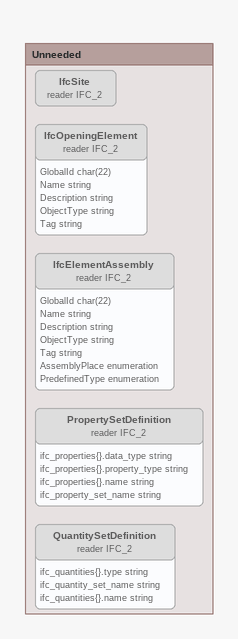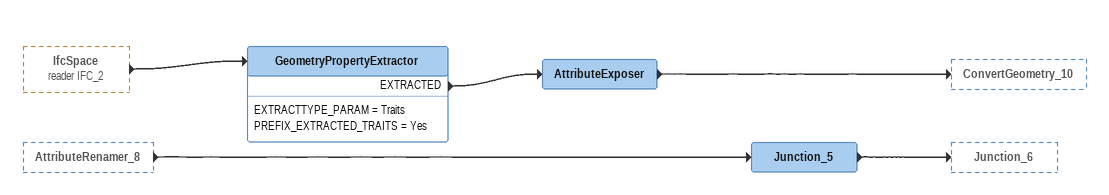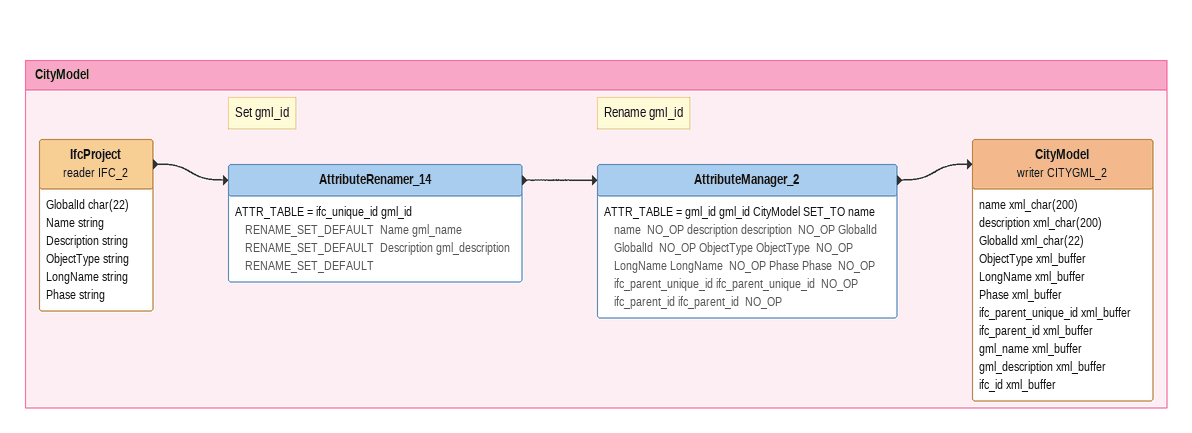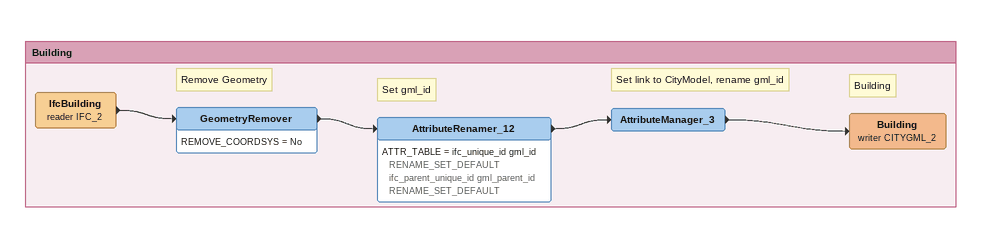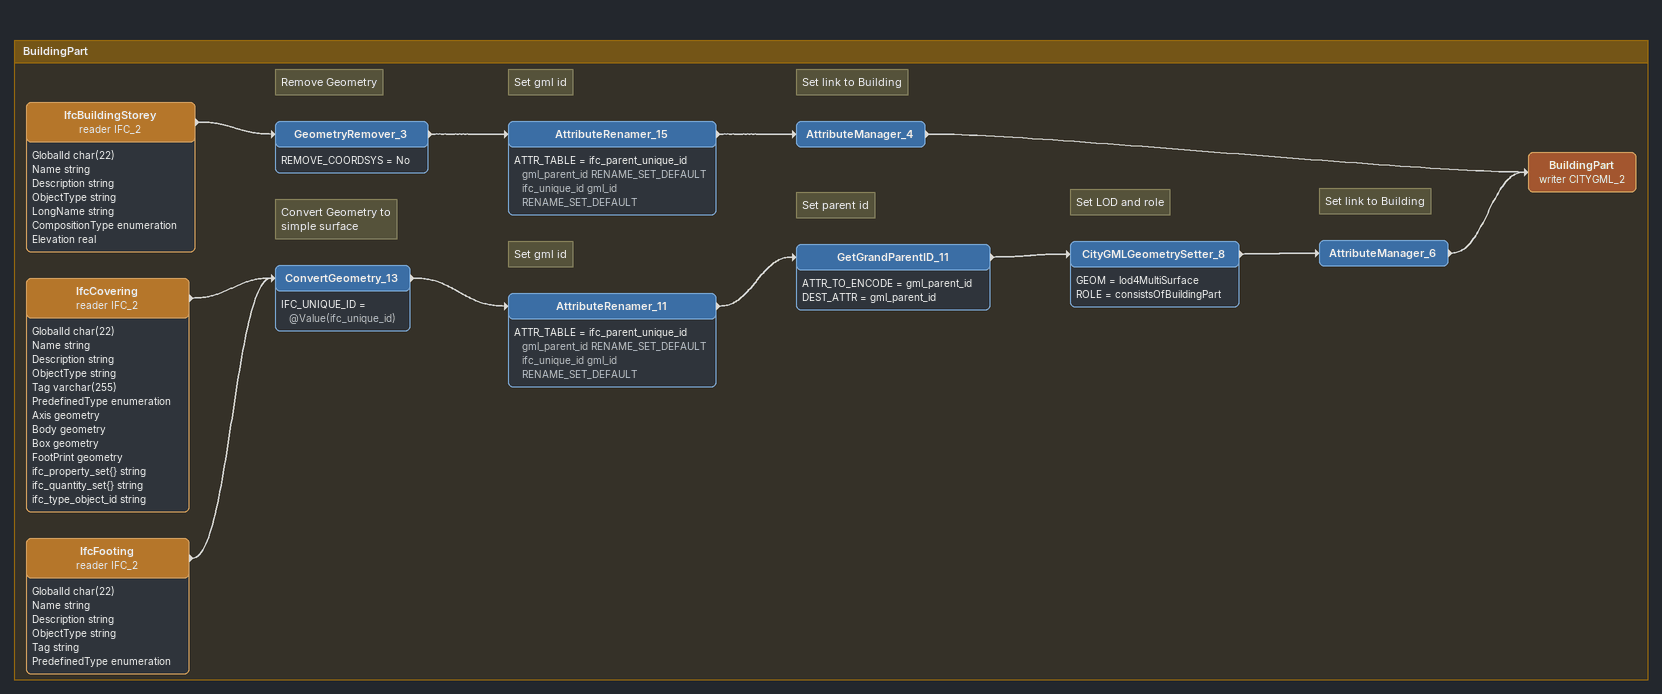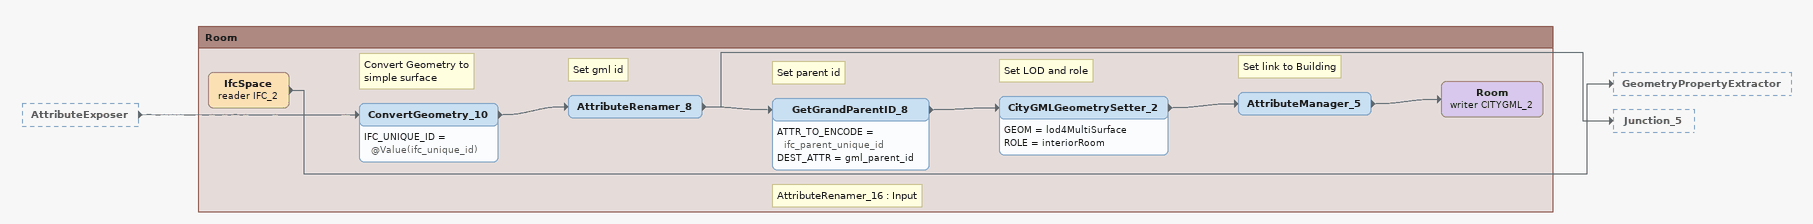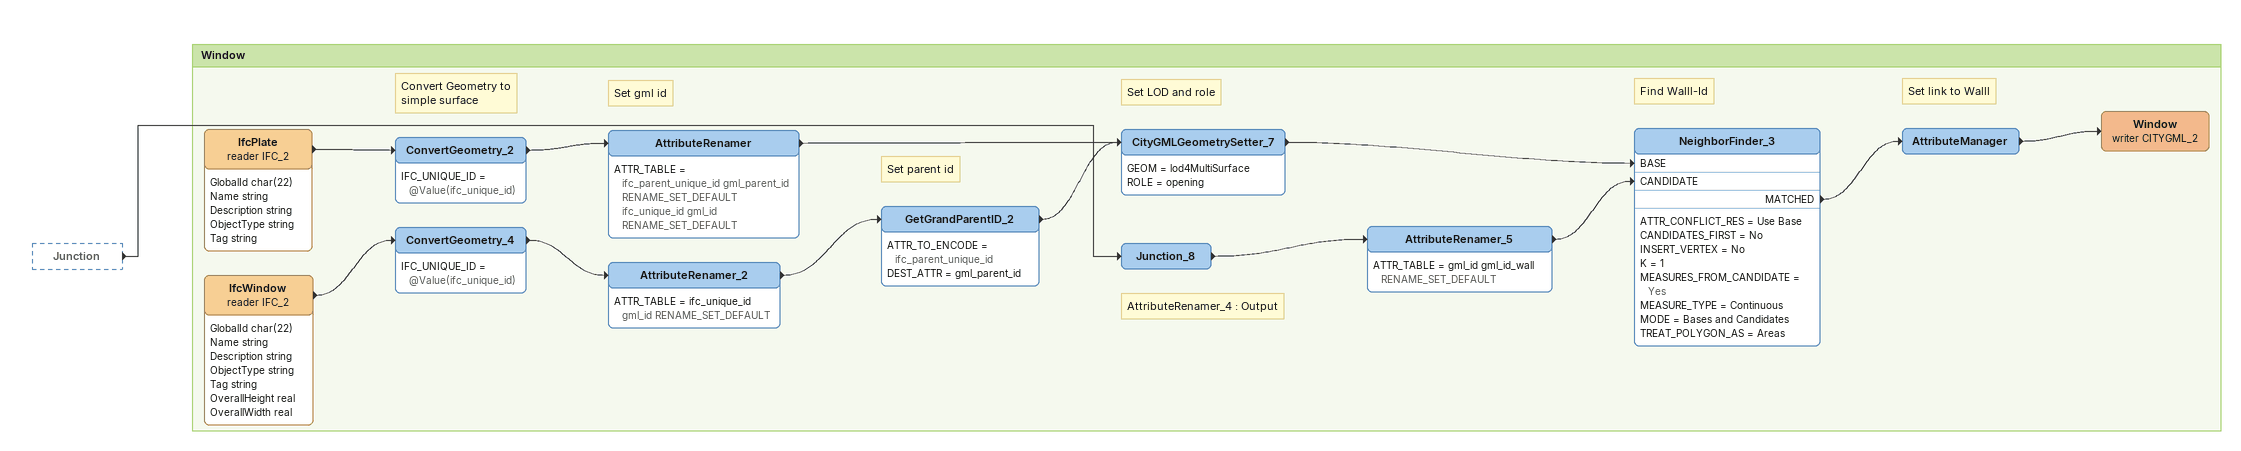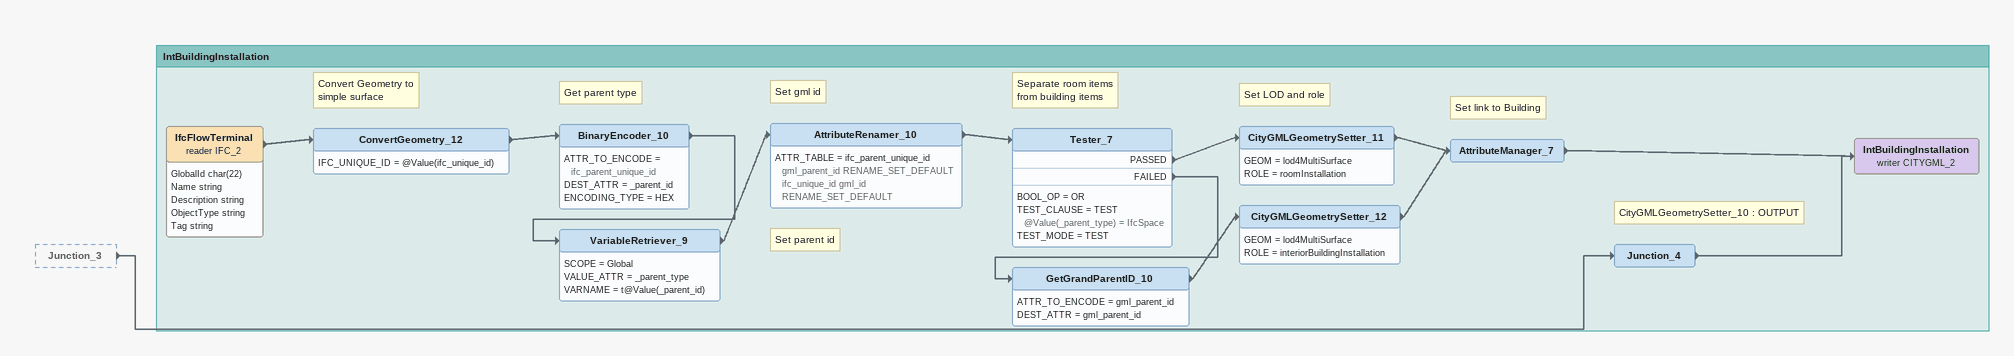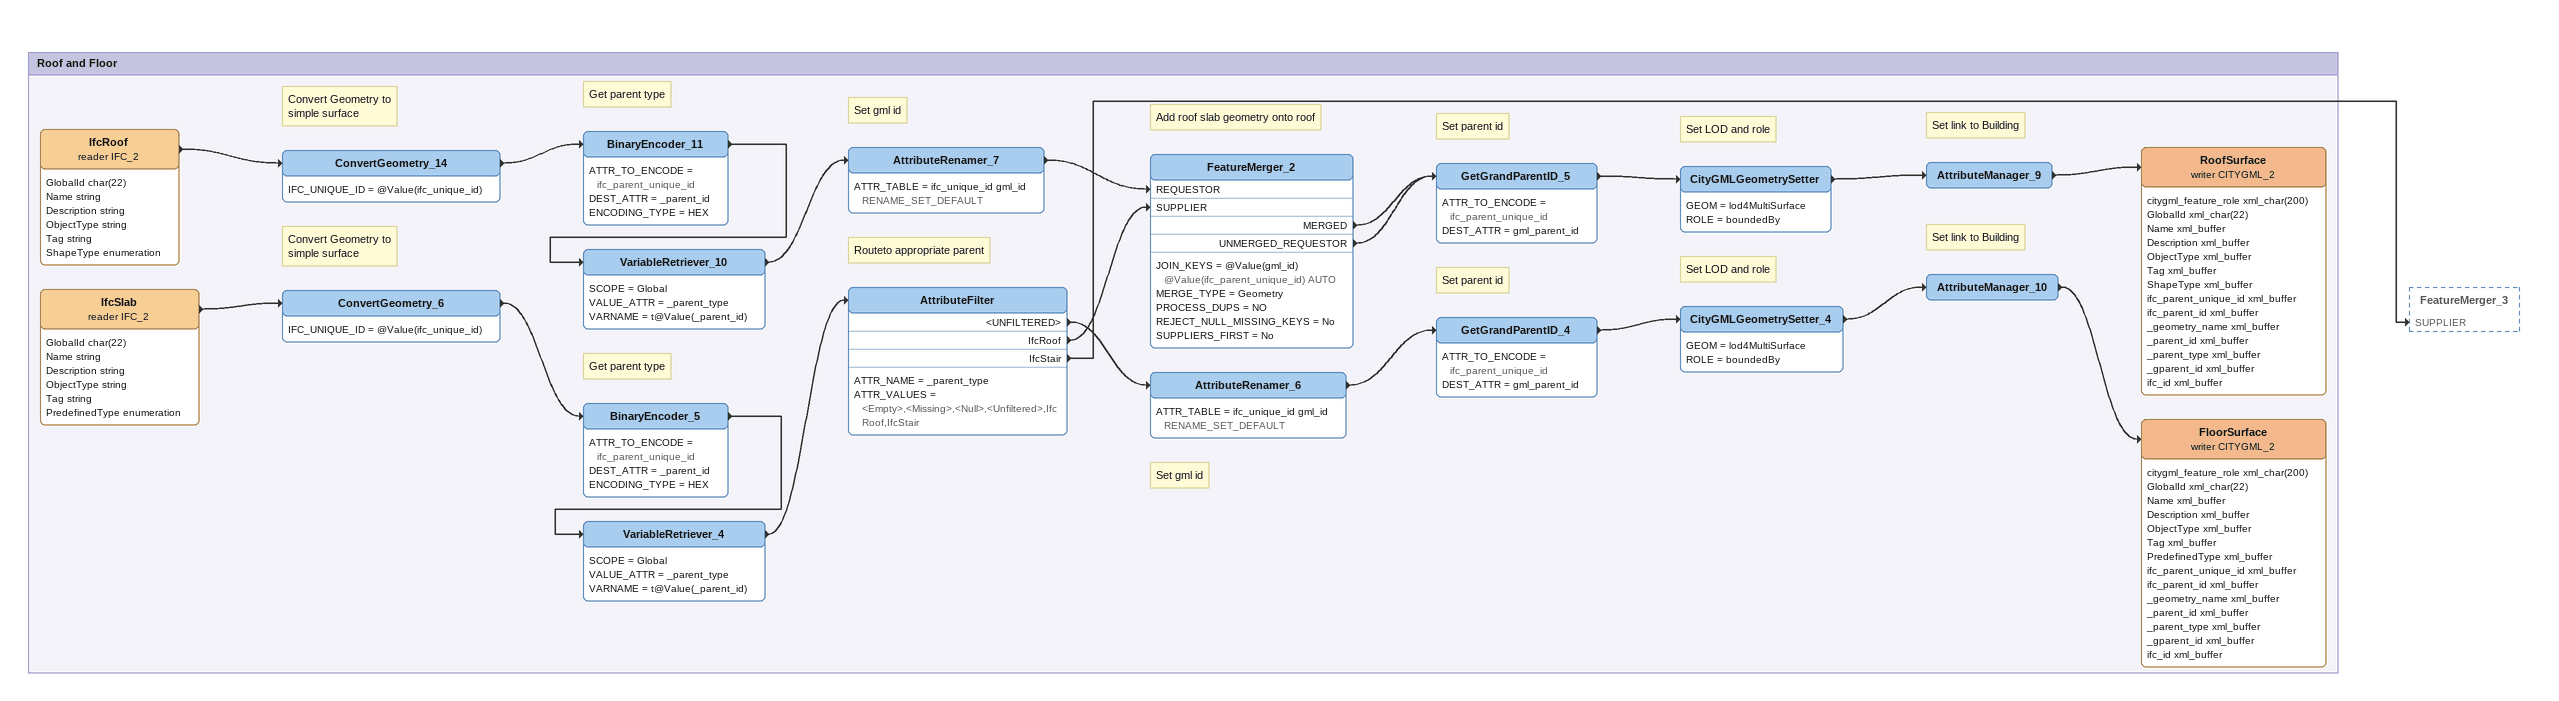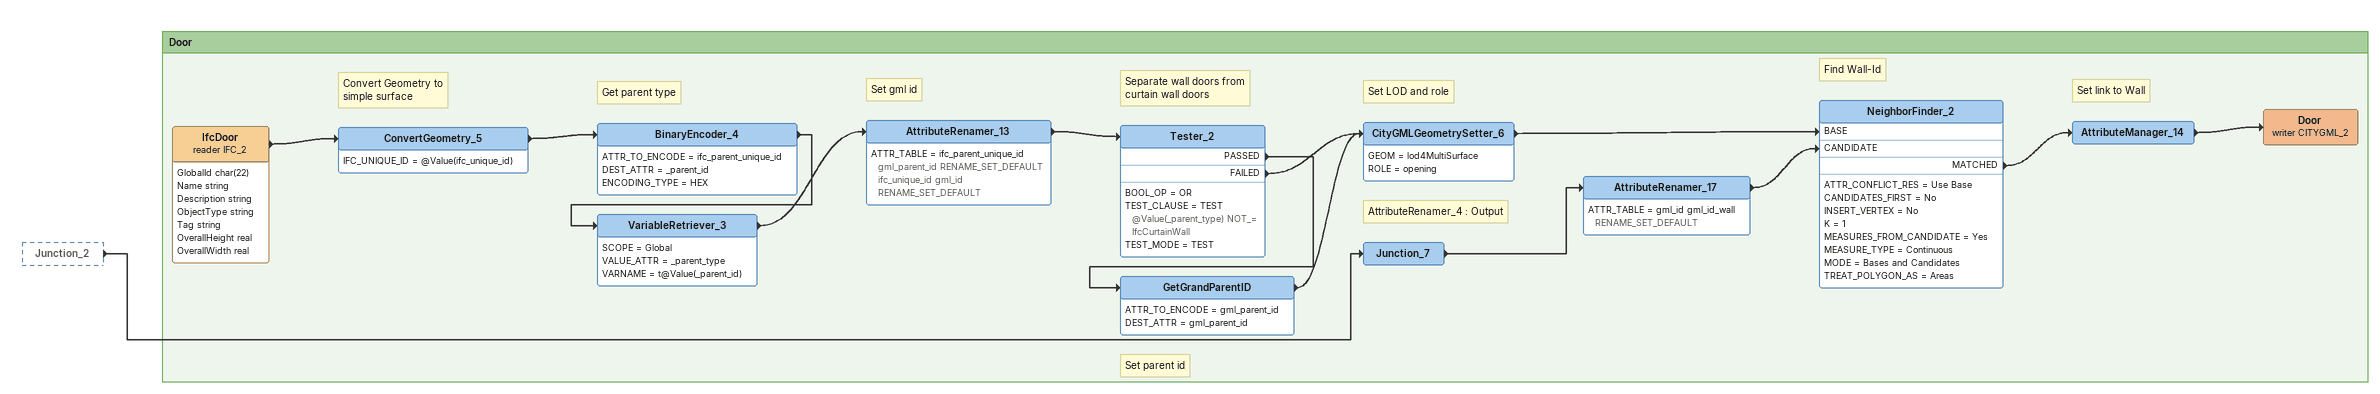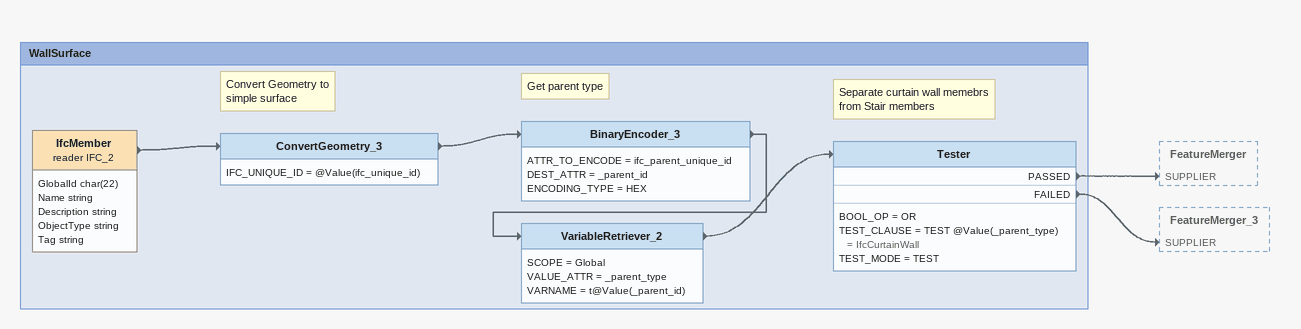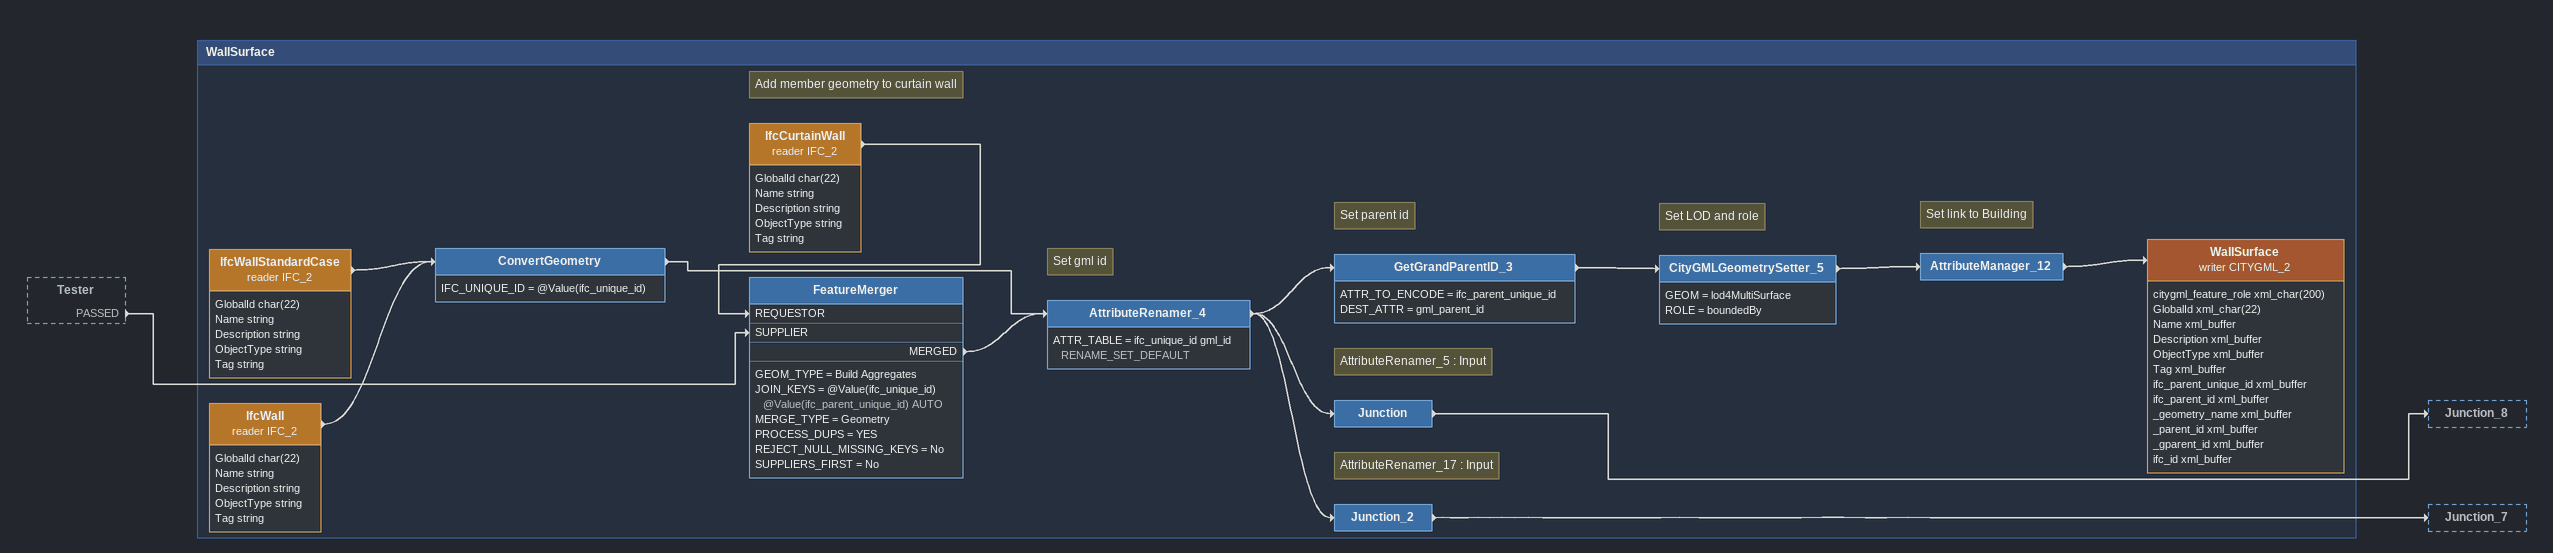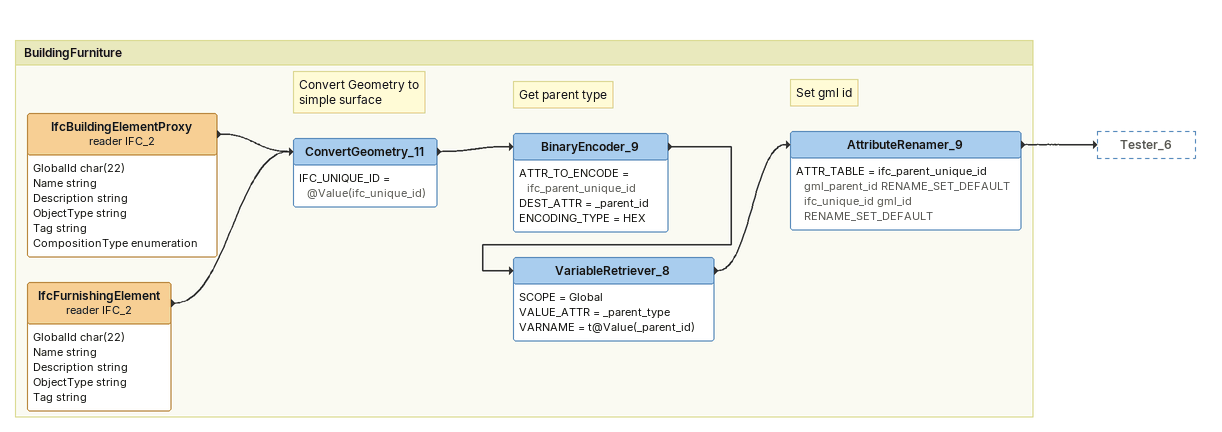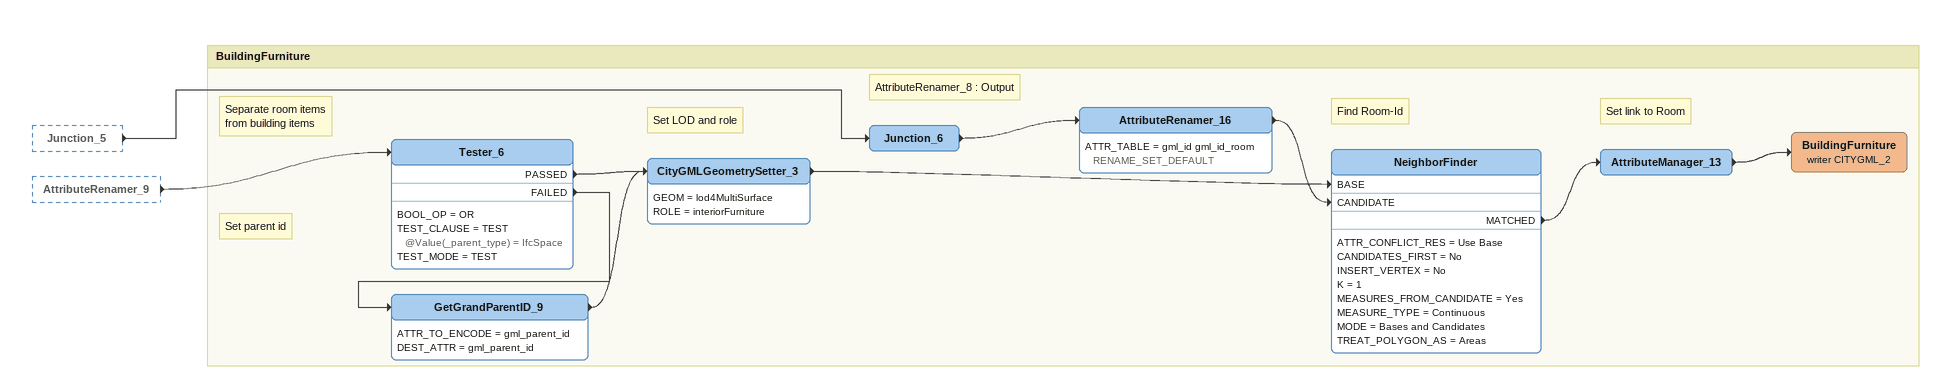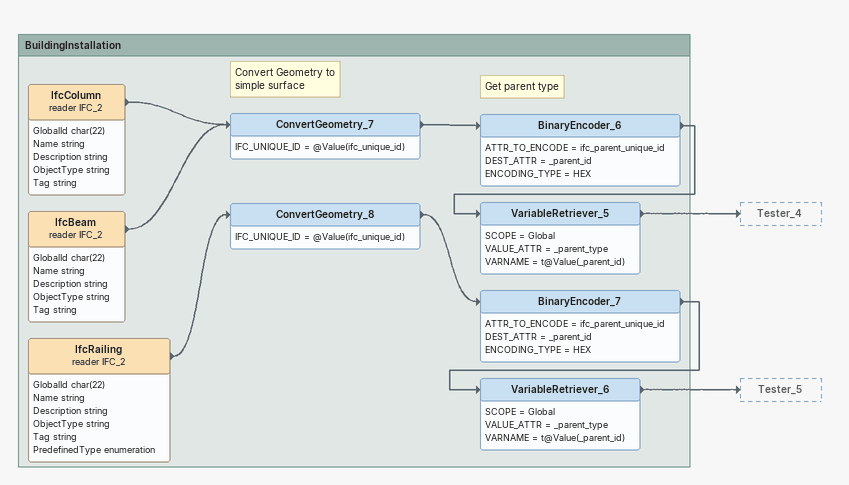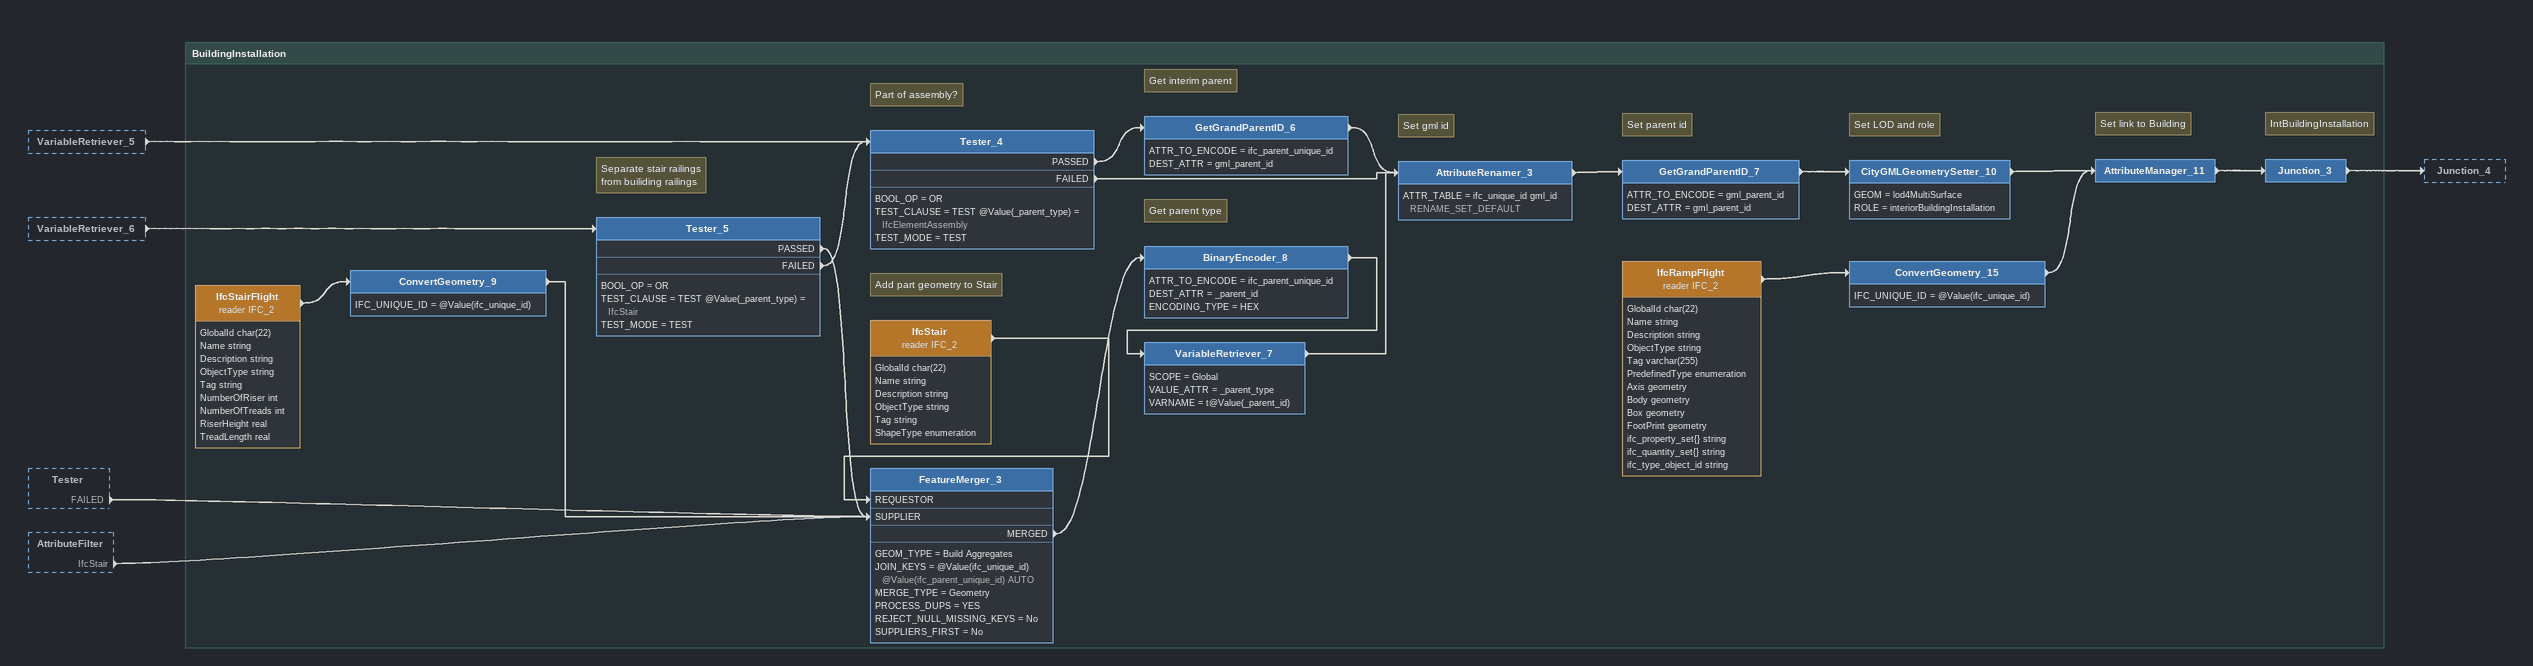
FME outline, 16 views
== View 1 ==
Bookmark: Unneeded
IfcOpeningElement (reader IFC_2) [off]
    attributes: GlobalId char(22), Name string, Description string, ObjectType string, Tag string
IfcElementAssembly (reader IFC_2) [off]
    attributes: GlobalId char(22), Name string, Description string, ObjectType string, Tag string, AssemblyPlace enumeration, PredefinedType enumeration
PropertySetDefinition (reader IFC_2) [off]
    attributes: ifc_properties{}.data_type string, ifc_properties{}.property_type string, ifc_properties{}.name string, ifc_property_set_name string
QuantitySetDefinition (reader IFC_2) [off]
    attributes: ifc_quantities{}.type string, ifc_quantity_set_name string, ifc_quantities{}.name string
IfcSite (reader IFC_2) [off]

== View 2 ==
IfcSpace (reader IFC_2) [outside]
    -> GeometryPropertyExtractor
AttributeRenamer_8 [outside]
    -> Junction_5
GeometryPropertyExtractor
    EXTRACTTYPE_PARAM = Traits
    PREFIX_EXTRACTED_TRAITS = Yes
    EXTRACTED -> AttributeExposer
AttributeExposer
    -> ConvertGeometry_10
Junction_5
    -> Junction_6

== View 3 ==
Bookmark: CityModel
IfcProject (reader IFC_2)
    attributes: GlobalId char(22), Name string, Description string, ObjectType string, LongName string, Phase string
    -> AttributeRenamer_14
Note: Set gml_id
AttributeRenamer_14
    ATTR_TABLE = ifc_unique_id gml_id RENAME_SET_DEFAULT  Name gml_name RENAME_SET_DEFAULT  Description gml_description RENAME_SET_DEFAULT
    -> AttributeManager_2
Note: Rename gml_id
AttributeManager_2
    ATTR_TABLE = gml_id gml_id CityModel SET_TO name name  NO_OP description description  NO_OP GlobalId GlobalId  NO_OP ObjectType ObjectType  NO_OP LongName LongName  NO_OP Phase Phase  NO_OP ifc_parent_unique_id ifc_parent_unique_id  NO_OP ifc_parent_id ifc_parent_id  NO_OP
    -> CityModel (writer CITYGML_2)
CityModel (writer CITYGML_2)
    attributes: name xml_char(200), description xml_char(200), GlobalId xml_char(22), ObjectType xml_buffer, LongName xml_buffer, Phase xml_buffer, ifc_parent_unique_id xml_buffer, ifc_parent_id xml_buffer, gml_name xml_buffer, gml_description xml_buffer, ifc_id xml_buffer

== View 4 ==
Bookmark: Building
IfcBuilding (reader IFC_2)
    -> GeometryRemover
Note: Remove Geometry
GeometryRemover
    REMOVE_COORDSYS = No
    -> AttributeRenamer_12
Note: Set gml_id
AttributeRenamer_12
    ATTR_TABLE = ifc_unique_id gml_id RENAME_SET_DEFAULT  ifc_parent_unique_id gml_parent_id RENAME_SET_DEFAULT
    -> AttributeManager_3
Note: Set link to CityModel, rename gml_id
AttributeManager_3
    -> Building (writer CITYGML_2)
Note: Building
Building (writer CITYGML_2)

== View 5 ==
Bookmark: BuildingPart
IfcBuildingStorey (reader IFC_2)
    attributes: GlobalId char(22), Name string, Description string, ObjectType string, LongName string, CompositionType enumeration, Elevation real
    -> GeometryRemover_3
Note: Remove Geometry
GeometryRemover_3
    REMOVE_COORDSYS = No
    -> AttributeRenamer_15
Note: Set gml id
AttributeRenamer_15
    ATTR_TABLE = ifc_parent_unique_id gml_parent_id RENAME_SET_DEFAULT  ifc_unique_id gml_id RENAME_SET_DEFAULT
    -> AttributeManager_4
Note: Set link to Building
AttributeManager_4
    -> BuildingPart (writer CITYGML_2)
IfcCovering (reader IFC_2)
    attributes: GlobalId char(22), Name string, Description string, ObjectType string, Tag varchar(255), PredefinedType enumeration, Axis geometry, Body geometry, Box geometry, FootPrint geometry, ifc_property_set{} string, ifc_quantity_set{} string, ifc_type_object_id string
    -> ConvertGeometry_13
IfcFooting (reader IFC_2)
    attributes: GlobalId char(22), Name string, Description string, ObjectType string, Tag string, PredefinedType enumeration
    -> ConvertGeometry_13
Note: Convert Geometry to / simple surface
ConvertGeometry_13
    IFC_UNIQUE_ID = @Value(ifc_unique_id)
    -> AttributeRenamer_11
Note: Set gml id
AttributeRenamer_11
    ATTR_TABLE = ifc_parent_unique_id gml_parent_id RENAME_SET_DEFAULT  ifc_unique_id gml_id RENAME_SET_DEFAULT
    -> GetGrandParentID_11
Note: Set parent id
GetGrandParentID_11
    ATTR_TO_ENCODE = gml_parent_id
    DEST_ATTR = gml_parent_id
    -> CityGMLGeometrySetter_8
Note: Set LOD and role
CityGMLGeometrySetter_8
    GEOM = lod4MultiSurface
    ROLE = consistsOfBuildingPart
    -> AttributeManager_6
Note: Set link to Building
AttributeManager_6
    -> BuildingPart (writer CITYGML_2)
BuildingPart (writer CITYGML_2)

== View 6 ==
AttributeExposer [outside]
    -> ConvertGeometry_10

Bookmark: Room
IfcSpace (reader IFC_2)
    -> GeometryPropertyExtractor
Note: Convert Geometry to / simple surface
ConvertGeometry_10
    IFC_UNIQUE_ID = @Value(ifc_unique_id)
    -> AttributeRenamer_8
Note: Set gml id
AttributeRenamer_8
    -> GetGrandParentID_8
    -> Junction_5
Note: AttributeRenamer_16 : Input
Note: Set parent id
GetGrandParentID_8
    ATTR_TO_ENCODE = ifc_parent_unique_id
    DEST_ATTR = gml_parent_id
    -> CityGMLGeometrySetter_2
Note: Set LOD and role
CityGMLGeometrySetter_2
    GEOM = lod4MultiSurface
    ROLE = interiorRoom
    -> AttributeManager_5
Note: Set link to Building
AttributeManager_5
    -> Room (writer CITYGML_2)
Room (writer CITYGML_2)

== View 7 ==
Junction [outside]
    -> Junction_8

Bookmark: Window
IfcPlate (reader IFC_2)
    attributes: GlobalId char(22), Name string, Description string, ObjectType string, Tag string
    -> ConvertGeometry_2
Note: Convert Geometry to / simple surface
ConvertGeometry_2
    IFC_UNIQUE_ID = @Value(ifc_unique_id)
    -> AttributeRenamer
Note: Set gml id
AttributeRenamer
    ATTR_TABLE = ifc_parent_unique_id gml_parent_id RENAME_SET_DEFAULT  ifc_unique_id gml_id RENAME_SET_DEFAULT
    -> CityGMLGeometrySetter_7
IfcWindow (reader IFC_2)
    attributes: GlobalId char(22), Name string, Description string, ObjectType string, Tag string, OverallHeight real, OverallWidth real
    -> ConvertGeometry_4
ConvertGeometry_4
    IFC_UNIQUE_ID = @Value(ifc_unique_id)
    -> AttributeRenamer_2
AttributeRenamer_2
    ATTR_TABLE = ifc_unique_id gml_id RENAME_SET_DEFAULT
    -> GetGrandParentID_2
Note: Set parent id
GetGrandParentID_2
    ATTR_TO_ENCODE = ifc_parent_unique_id
    DEST_ATTR = gml_parent_id
    -> CityGMLGeometrySetter_7
Note: Set LOD and role
CityGMLGeometrySetter_7
    GEOM = lod4MultiSurface
    ROLE = opening
    -> NeighborFinder_3 [BASE]
Note: AttributeRenamer_4 : Output
Junction_8
    -> AttributeRenamer_5
AttributeRenamer_5
    ATTR_TABLE = gml_id gml_id_wall RENAME_SET_DEFAULT
    -> NeighborFinder_3 [CANDIDATE]
Note: Find Walll-Id
NeighborFinder_3
    ATTR_CONFLICT_RES = Use Base
    CANDIDATES_FIRST = No
    INSERT_VERTEX = No
    K = 1
    MEASURES_FROM_CANDIDATE = Yes
    MEASURE_TYPE = Continuous
    MODE = Bases and Candidates
    TREAT_POLYGON_AS = Areas
    MATCHED -> AttributeManager
Note: Set link to Walll
AttributeManager
    -> Window (writer CITYGML_2)
Window (writer CITYGML_2)

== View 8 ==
Junction_3 [outside]
    -> Junction_4

Bookmark: IntBuildingInstallation
IfcFlowTerminal (reader IFC_2)
    attributes: GlobalId char(22), Name string, Description string, ObjectType string, Tag string
    -> ConvertGeometry_12
Note: Convert Geometry to / simple surface
ConvertGeometry_12
    IFC_UNIQUE_ID = @Value(ifc_unique_id)
    -> BinaryEncoder_10
Note: Get parent type
BinaryEncoder_10
    ATTR_TO_ENCODE = ifc_parent_unique_id
    DEST_ATTR = _parent_id
    ENCODING_TYPE = HEX
    -> VariableRetriever_9
VariableRetriever_9
    SCOPE = Global
    VALUE_ATTR = _parent_type
    VARNAME = t@Value(_parent_id)
    -> AttributeRenamer_10
Note: Set gml id
AttributeRenamer_10
    ATTR_TABLE = ifc_parent_unique_id gml_parent_id RENAME_SET_DEFAULT  ifc_unique_id gml_id RENAME_SET_DEFAULT
    -> Tester_7
Note: Separate room items / from building items
Tester_7
    BOOL_OP = OR
    TEST_CLAUSE = TEST @Value(_parent_type) = IfcSpace
    TEST_MODE = TEST
    PASSED -> CityGMLGeometrySetter_11
    FAILED -> GetGrandParentID_10
Note: Set LOD and role
CityGMLGeometrySetter_11
    GEOM = lod4MultiSurface
    ROLE = roomInstallation
    -> AttributeManager_7
Note: Set parent id
GetGrandParentID_10
    ATTR_TO_ENCODE = gml_parent_id
    DEST_ATTR = gml_parent_id
    -> CityGMLGeometrySetter_12
CityGMLGeometrySetter_12
    GEOM = lod4MultiSurface
    ROLE = interiorBuildingInstallation
    -> AttributeManager_7
Note: Set link to Building
AttributeManager_7
    -> IntBuildingInstallation (writer CITYGML_2)
Note: CityGMLGeometrySetter_10 : OUTPUT
Junction_4
    -> IntBuildingInstallation (writer CITYGML_2)
IntBuildingInstallation (writer CITYGML_2)

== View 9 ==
Bookmark: Roof and Floor
IfcRoof (reader IFC_2)
    attributes: GlobalId char(22), Name string, Description string, ObjectType string, Tag string, ShapeType enumeration
    -> ConvertGeometry_14
Note: Convert Geometry to / simple surface
ConvertGeometry_14
    IFC_UNIQUE_ID = @Value(ifc_unique_id)
    -> BinaryEncoder_11
Note: Get parent type
BinaryEncoder_11
    ATTR_TO_ENCODE = ifc_parent_unique_id
    DEST_ATTR = _parent_id
    ENCODING_TYPE = HEX
    -> VariableRetriever_10
VariableRetriever_10
    SCOPE = Global
    VALUE_ATTR = _parent_type
    VARNAME = t@Value(_parent_id)
    -> AttributeRenamer_7
Note: Set gml id
AttributeRenamer_7
    ATTR_TABLE = ifc_unique_id gml_id RENAME_SET_DEFAULT
    -> FeatureMerger_2 [REQUESTOR]
IfcSlab (reader IFC_2)
    attributes: GlobalId char(22), Name string, Description string, ObjectType string, Tag string, PredefinedType enumeration
    -> ConvertGeometry_6
Note: Convert Geometry to / simple surface
ConvertGeometry_6
    IFC_UNIQUE_ID = @Value(ifc_unique_id)
    -> BinaryEncoder_5
Note: Get parent type
BinaryEncoder_5
    ATTR_TO_ENCODE = ifc_parent_unique_id
    DEST_ATTR = _parent_id
    ENCODING_TYPE = HEX
    -> VariableRetriever_4
VariableRetriever_4
    SCOPE = Global
    VALUE_ATTR = _parent_type
    VARNAME = t@Value(_parent_id)
    -> AttributeFilter
Note: Routeto appropriate parent
AttributeFilter
    ATTR_NAME = _parent_type
    ATTR_VALUES = <Empty>,<Missing>,<Null>,<Unfiltered>,IfcRoof,IfcStair
    <UNFILTERED> -> AttributeRenamer_6
    IfcRoof -> FeatureMerger_2 [SUPPLIER]
    IfcStair -> FeatureMerger_3 [SUPPLIER]
Note: Add roof slab geometry onto roof
FeatureMerger_2
    JOIN_KEYS = @Value(gml_id) @Value(ifc_parent_unique_id) AUTO
    MERGE_TYPE = Geometry
    PROCESS_DUPS = NO
    REJECT_NULL_MISSING_KEYS = No
    SUPPLIERS_FIRST = No
    MERGED -> GetGrandParentID_5
    UNMERGED_REQUESTOR -> GetGrandParentID_5
Note: Set parent id
GetGrandParentID_5
    ATTR_TO_ENCODE = ifc_parent_unique_id
    DEST_ATTR = gml_parent_id
    -> CityGMLGeometrySetter
Note: Set LOD and role
CityGMLGeometrySetter
    GEOM = lod4MultiSurface
    ROLE = boundedBy
    -> AttributeManager_9
Note: Set link to Building
AttributeManager_9
    -> RoofSurface (writer CITYGML_2)
RoofSurface (writer CITYGML_2)
    attributes: citygml_feature_role xml_char(200), GlobalId xml_char(22), Name xml_buffer, Description xml_buffer, ObjectType xml_buffer, Tag xml_buffer, ShapeType xml_buffer, ifc_parent_unique_id xml_buffer, ifc_parent_id xml_buffer, _geometry_name xml_buffer, _parent_id xml_buffer, _parent_type xml_buffer, _gparent_id xml_buffer, ifc_id xml_buffer
Note: Set gml id
AttributeRenamer_6
    ATTR_TABLE = ifc_unique_id gml_id RENAME_SET_DEFAULT
    -> GetGrandParentID_4
Note: Set parent id
GetGrandParentID_4
    ATTR_TO_ENCODE = ifc_parent_unique_id
    DEST_ATTR = gml_parent_id
    -> CityGMLGeometrySetter_4
Note: Set LOD and role
CityGMLGeometrySetter_4
    GEOM = lod4MultiSurface
    ROLE = boundedBy
    -> AttributeManager_10
Note: Set link to Building
AttributeManager_10
    -> FloorSurface (writer CITYGML_2)
FloorSurface (writer CITYGML_2)
    attributes: citygml_feature_role xml_char(200), GlobalId xml_char(22), Name xml_buffer, Description xml_buffer, ObjectType xml_buffer, Tag xml_buffer, PredefinedType xml_buffer, ifc_parent_unique_id xml_buffer, ifc_parent_id xml_buffer, _geometry_name xml_buffer, _parent_id xml_buffer, _parent_type xml_buffer, _gparent_id xml_buffer, ifc_id xml_buffer

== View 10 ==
Junction_2 [outside]
    -> Junction_7

Bookmark: Door
IfcDoor (reader IFC_2)
    attributes: GlobalId char(22), Name string, Description string, ObjectType string, Tag string, OverallHeight real, OverallWidth real
    -> ConvertGeometry_5
Note: Convert Geometry to / simple surface
ConvertGeometry_5
    IFC_UNIQUE_ID = @Value(ifc_unique_id)
    -> BinaryEncoder_4
Note: Get parent type
BinaryEncoder_4
    ATTR_TO_ENCODE = ifc_parent_unique_id
    DEST_ATTR = _parent_id
    ENCODING_TYPE = HEX
    -> VariableRetriever_3
VariableRetriever_3
    SCOPE = Global
    VALUE_ATTR = _parent_type
    VARNAME = t@Value(_parent_id)
    -> AttributeRenamer_13
Note: Set gml id
AttributeRenamer_13
    ATTR_TABLE = ifc_parent_unique_id gml_parent_id RENAME_SET_DEFAULT  ifc_unique_id gml_id RENAME_SET_DEFAULT
    -> Tester_2
Note: Separate wall doors from / curtain wall doors
Tester_2
    BOOL_OP = OR
    TEST_CLAUSE = TEST @Value(_parent_type) NOT_= IfcCurtainWall
    TEST_MODE = TEST
    PASSED -> GetGrandParentID
    FAILED -> CityGMLGeometrySetter_6
Note: Set parent id
GetGrandParentID
    ATTR_TO_ENCODE = gml_parent_id
    DEST_ATTR = gml_parent_id
    -> CityGMLGeometrySetter_6
Note: Set LOD and role
CityGMLGeometrySetter_6
    GEOM = lod4MultiSurface
    ROLE = opening
    -> NeighborFinder_2 [BASE]
Note: AttributeRenamer_4 : Output
Junction_7
    -> AttributeRenamer_17
AttributeRenamer_17
    ATTR_TABLE = gml_id gml_id_wall RENAME_SET_DEFAULT
    -> NeighborFinder_2 [CANDIDATE]
Note: Find Wall-Id
NeighborFinder_2
    ATTR_CONFLICT_RES = Use Base
    CANDIDATES_FIRST = No
    INSERT_VERTEX = No
    K = 1
    MEASURES_FROM_CANDIDATE = Yes
    MEASURE_TYPE = Continuous
    MODE = Bases and Candidates
    TREAT_POLYGON_AS = Areas
    MATCHED -> AttributeManager_14
Note: Set link to Wall
AttributeManager_14
    -> Door (writer CITYGML_2)
Door (writer CITYGML_2)

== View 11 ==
Bookmark: WallSurface
IfcMember (reader IFC_2)
    attributes: GlobalId char(22), Name string, Description string, ObjectType string, Tag string
    -> ConvertGeometry_3
Note: Convert Geometry to / simple surface
ConvertGeometry_3
    IFC_UNIQUE_ID = @Value(ifc_unique_id)
    -> BinaryEncoder_3
Note: Get parent type
BinaryEncoder_3
    ATTR_TO_ENCODE = ifc_parent_unique_id
    DEST_ATTR = _parent_id
    ENCODING_TYPE = HEX
    -> VariableRetriever_2
VariableRetriever_2
    SCOPE = Global
    VALUE_ATTR = _parent_type
    VARNAME = t@Value(_parent_id)
    -> Tester
Note: Separate curtain wall memebrs / from Stair members
Tester
    BOOL_OP = OR
    TEST_CLAUSE = TEST @Value(_parent_type) = IfcCurtainWall
    TEST_MODE = TEST
    PASSED -> FeatureMerger [SUPPLIER]
    FAILED -> FeatureMerger_3 [SUPPLIER]

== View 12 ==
Tester [outside]
    PASSED -> FeatureMerger [SUPPLIER]

Bookmark: WallSurface
IfcWallStandardCase (reader IFC_2)
    attributes: GlobalId char(22), Name string, Description string, ObjectType string, Tag string
    -> ConvertGeometry
IfcWall (reader IFC_2)
    attributes: GlobalId char(22), Name string, Description string, ObjectType string, Tag string
    -> ConvertGeometry
ConvertGeometry
    IFC_UNIQUE_ID = @Value(ifc_unique_id)
    -> AttributeRenamer_4
Note: Add member geometry to curtain wall
IfcCurtainWall (reader IFC_2)
    attributes: GlobalId char(22), Name string, Description string, ObjectType string, Tag string
    -> FeatureMerger [REQUESTOR]
FeatureMerger
    GEOM_TYPE = Build Aggregates
    JOIN_KEYS = @Value(ifc_unique_id) @Value(ifc_parent_unique_id) AUTO
    MERGE_TYPE = Geometry
    PROCESS_DUPS = YES
    REJECT_NULL_MISSING_KEYS = No
    SUPPLIERS_FIRST = No
    MERGED -> AttributeRenamer_4
Note: Set gml id
AttributeRenamer_4
    ATTR_TABLE = ifc_unique_id gml_id RENAME_SET_DEFAULT
    -> GetGrandParentID_3
    -> Junction_2
    -> Junction
Note: Set parent id
GetGrandParentID_3
    ATTR_TO_ENCODE = ifc_parent_unique_id
    DEST_ATTR = gml_parent_id
    -> CityGMLGeometrySetter_5
Note: Set LOD and role
CityGMLGeometrySetter_5
    GEOM = lod4MultiSurface
    ROLE = boundedBy
    -> AttributeManager_12
Note: Set link to Building
AttributeManager_12
    -> WallSurface (writer CITYGML_2)
WallSurface (writer CITYGML_2)
    attributes: citygml_feature_role xml_char(200), GlobalId xml_char(22), Name xml_buffer, Description xml_buffer, ObjectType xml_buffer, Tag xml_buffer, ifc_parent_unique_id xml_buffer, ifc_parent_id xml_buffer, _geometry_name xml_buffer, _parent_id xml_buffer, _gparent_id xml_buffer, ifc_id xml_buffer
Note: AttributeRenamer_5 : Input
Junction
    -> Junction_8
Note: AttributeRenamer_17 : Input
Junction_2
    -> Junction_7

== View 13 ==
Bookmark: BuildingFurniture
IfcBuildingElementProxy (reader IFC_2)
    attributes: GlobalId char(22), Name string, Description string, ObjectType string, Tag string, CompositionType enumeration
    -> ConvertGeometry_11
IfcFurnishingElement (reader IFC_2)
    attributes: GlobalId char(22), Name string, Description string, ObjectType string, Tag string
    -> ConvertGeometry_11
Note: Convert Geometry to / simple surface
ConvertGeometry_11
    IFC_UNIQUE_ID = @Value(ifc_unique_id)
    -> BinaryEncoder_9
Note: Get parent type
BinaryEncoder_9
    ATTR_TO_ENCODE = ifc_parent_unique_id
    DEST_ATTR = _parent_id
    ENCODING_TYPE = HEX
    -> VariableRetriever_8
VariableRetriever_8
    SCOPE = Global
    VALUE_ATTR = _parent_type
    VARNAME = t@Value(_parent_id)
    -> AttributeRenamer_9
Note: Set gml id
AttributeRenamer_9
    ATTR_TABLE = ifc_parent_unique_id gml_parent_id RENAME_SET_DEFAULT  ifc_unique_id gml_id RENAME_SET_DEFAULT
    -> Tester_6

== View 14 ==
Junction_5 [outside]
    -> Junction_6
AttributeRenamer_9 [outside]
    -> Tester_6

Bookmark: BuildingFurniture
Note: Separate room items / from building items
Tester_6
    BOOL_OP = OR
    TEST_CLAUSE = TEST @Value(_parent_type) = IfcSpace
    TEST_MODE = TEST
    PASSED -> CityGMLGeometrySetter_3
    FAILED -> GetGrandParentID_9
Note: Set parent id
GetGrandParentID_9
    ATTR_TO_ENCODE = gml_parent_id
    DEST_ATTR = gml_parent_id
    -> CityGMLGeometrySetter_3
Note: Set LOD and role
CityGMLGeometrySetter_3
    GEOM = lod4MultiSurface
    ROLE = interiorFurniture
    -> NeighborFinder [BASE]
Note: AttributeRenamer_8 : Output
Junction_6
    -> AttributeRenamer_16
AttributeRenamer_16
    ATTR_TABLE = gml_id gml_id_room RENAME_SET_DEFAULT
    -> NeighborFinder [CANDIDATE]
Note: Find Room-Id
NeighborFinder
    ATTR_CONFLICT_RES = Use Base
    CANDIDATES_FIRST = No
    INSERT_VERTEX = No
    K = 1
    MEASURES_FROM_CANDIDATE = Yes
    MEASURE_TYPE = Continuous
    MODE = Bases and Candidates
    TREAT_POLYGON_AS = Areas
    MATCHED -> AttributeManager_13
Note: Set link to Room
AttributeManager_13
    -> BuildingFurniture (writer CITYGML_2)
BuildingFurniture (writer CITYGML_2)

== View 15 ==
Bookmark: BuildingInstallation
IfcColumn (reader IFC_2)
    attributes: GlobalId char(22), Name string, Description string, ObjectType string, Tag string
    -> ConvertGeometry_7
IfcBeam (reader IFC_2)
    attributes: GlobalId char(22), Name string, Description string, ObjectType string, Tag string
    -> ConvertGeometry_7
Note: Convert Geometry to / simple surface
ConvertGeometry_7
    IFC_UNIQUE_ID = @Value(ifc_unique_id)
    -> BinaryEncoder_6
Note: Get parent type
BinaryEncoder_6
    ATTR_TO_ENCODE = ifc_parent_unique_id
    DEST_ATTR = _parent_id
    ENCODING_TYPE = HEX
    -> VariableRetriever_5
VariableRetriever_5
    SCOPE = Global
    VALUE_ATTR = _parent_type
    VARNAME = t@Value(_parent_id)
    -> Tester_4
IfcRailing (reader IFC_2)
    attributes: GlobalId char(22), Name string, Description string, ObjectType string, Tag string, PredefinedType enumeration
    -> ConvertGeometry_8
ConvertGeometry_8
    IFC_UNIQUE_ID = @Value(ifc_unique_id)
    -> BinaryEncoder_7
BinaryEncoder_7
    ATTR_TO_ENCODE = ifc_parent_unique_id
    DEST_ATTR = _parent_id
    ENCODING_TYPE = HEX
    -> VariableRetriever_6
VariableRetriever_6
    SCOPE = Global
    VALUE_ATTR = _parent_type
    VARNAME = t@Value(_parent_id)
    -> Tester_5

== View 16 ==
VariableRetriever_5 [outside]
    -> Tester_4
VariableRetriever_6 [outside]
    -> Tester_5
Tester [outside]
    FAILED -> FeatureMerger_3 [SUPPLIER]
AttributeFilter [outside]
    IfcStair -> FeatureMerger_3 [SUPPLIER]

Bookmark: BuildingInstallation
Note: Separate stair railings / from builiding railings
Tester_5
    BOOL_OP = OR
    TEST_CLAUSE = TEST @Value(_parent_type) = IfcStair
    TEST_MODE = TEST
    PASSED -> FeatureMerger_3 [SUPPLIER]
    FAILED -> Tester_4
Note: Part of assembly?
Tester_4
    BOOL_OP = OR
    TEST_CLAUSE = TEST @Value(_parent_type) = IfcElementAssembly
    TEST_MODE = TEST
    PASSED -> GetGrandParentID_6
    FAILED -> AttributeRenamer_3
Note: Get interim parent
GetGrandParentID_6
    ATTR_TO_ENCODE = ifc_parent_unique_id
    DEST_ATTR = gml_parent_id
    -> AttributeRenamer_3
IfcStairFlight (reader IFC_2)
    attributes: GlobalId char(22), Name string, Description string, ObjectType string, Tag string, NumberOfRiser int, NumberOfTreads int, RiserHeight real, TreadLength real
    -> ConvertGeometry_9
ConvertGeometry_9
    IFC_UNIQUE_ID = @Value(ifc_unique_id)
    -> FeatureMerger_3 [SUPPLIER]
Note: Add part geometry to Stair
IfcStair (reader IFC_2)
    attributes: GlobalId char(22), Name string, Description string, ObjectType string, Tag string, ShapeType enumeration
    -> FeatureMerger_3 [REQUESTOR]
FeatureMerger_3
    GEOM_TYPE = Build Aggregates
    JOIN_KEYS = @Value(ifc_unique_id) @Value(ifc_parent_unique_id) AUTO
    MERGE_TYPE = Geometry
    PROCESS_DUPS = YES
    REJECT_NULL_MISSING_KEYS = No
    SUPPLIERS_FIRST = No
    MERGED -> BinaryEncoder_8
Note: Get parent type
BinaryEncoder_8
    ATTR_TO_ENCODE = ifc_parent_unique_id
    DEST_ATTR = _parent_id
    ENCODING_TYPE = HEX
    -> VariableRetriever_7
VariableRetriever_7
    SCOPE = Global
    VALUE_ATTR = _parent_type
    VARNAME = t@Value(_parent_id)
    -> AttributeRenamer_3
Note: Set gml id
AttributeRenamer_3
    ATTR_TABLE = ifc_unique_id gml_id RENAME_SET_DEFAULT
    -> GetGrandParentID_7
Note: Set parent id
GetGrandParentID_7
    ATTR_TO_ENCODE = gml_parent_id
    DEST_ATTR = gml_parent_id
    -> CityGMLGeometrySetter_10
Note: Set LOD and role
CityGMLGeometrySetter_10
    GEOM = lod4MultiSurface
    ROLE = interiorBuildingInstallation
    -> AttributeManager_11
IfcRampFlight (reader IFC_2)
    attributes: GlobalId char(22), Name string, Description string, ObjectType string, Tag varchar(255), PredefinedType enumeration, Axis geometry, Body geometry, Box geometry, FootPrint geometry, ifc_property_set{} string, ifc_quantity_set{} string, ifc_type_object_id string
    -> ConvertGeometry_15
ConvertGeometry_15
    IFC_UNIQUE_ID = @Value(ifc_unique_id)
    -> AttributeManager_11
Note: Set link to Building
AttributeManager_11
    -> Junction_3
Note: IntBuildingInstallation
Junction_3
    -> Junction_4
